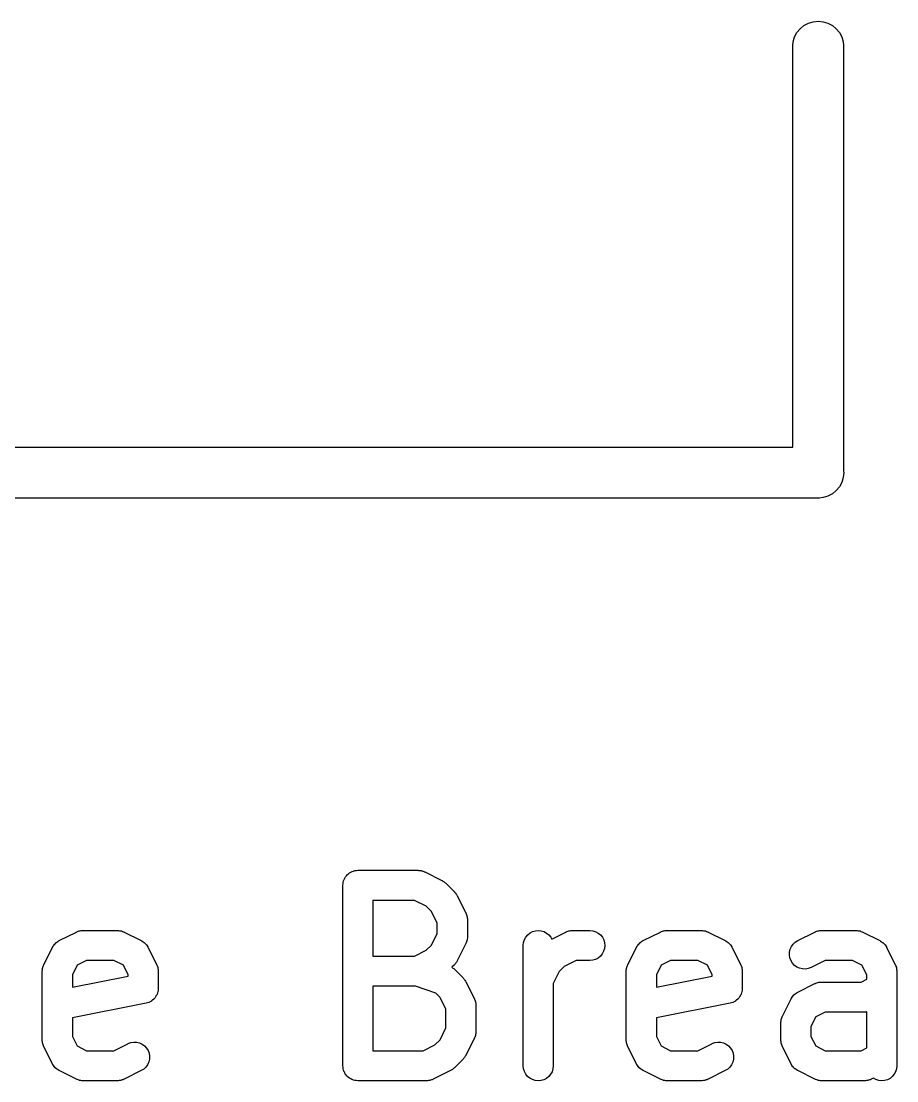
# Model space of a CAD drawing. Extents: x 74.8 to 169.8, y -84.2 to -63.4.
# Drawn here: x 94.26 to 98.63, y -82.41 to -77.12 of the extents above; entities that cross this region are included whole.
import ezdxf

# ---------------------------------------------------------------- set-up
doc = ezdxf.new("R2010")
doc.units = 0
doc.layers.add('BLACK', color=7, linetype='CONTINUOUS')

msp = doc.modelspace()

# ---------------------------------------------------------------- linework, layer by layer
at = {"layer": 'BLACK', "linetype": 'CONTINUOUS'}
for p, q in [((98.1289, -77.1801), (98.1448, -77.1608)), ((98.1448, -77.1608), (98.1641, -77.1449)), ((98.1641, -77.1449), (98.1862, -77.1331)), ((98.1862, -77.1331), (98.2101, -77.1258)), ((98.2101, -77.1258), (98.235, -77.1234)), ((98.235, -77.1234), (98.2599, -77.1258)), ((98.2599, -77.1258), (98.2838, -77.1331)), ((98.2838, -77.1331), (98.3059, -77.1449)), ((98.3059, -77.1449), (98.3252, -77.1608)), ((98.3252, -77.1608), (98.3411, -77.1801)), ((98.1098, -77.2261), (98.1171, -77.2022)), ((98.1171, -77.2022), (98.1289, -77.1801)), ((98.3411, -77.1801), (98.3529, -77.2022)), ((98.3529, -77.2022), (98.3602, -77.2261)), ((98.108, -77.2448), (98.1098, -77.2261)), ((98.108, -79.248), (98.108, -77.2448)), ((98.3602, -77.2261), (98.362, -77.2448)), ((98.362, -77.2448), (98.362, -79.3688)), ((75.882, -79.248), (98.108, -79.248)), ((98.3626, -79.375), (98.3602, -79.3999)), ((98.362, -79.3688), (98.3626, -79.375)), ((98.3529, -79.4238), (98.3411, -79.4459)), ((98.3602, -79.3999), (98.3529, -79.4238)), ((98.2838, -79.4929), (98.2599, -79.5002)), ((98.3059, -79.4811), (98.2838, -79.4929)), ((98.3252, -79.4652), (98.3059, -79.4811)), ((98.3411, -79.4459), (98.3252, -79.4652)), ((98.2288, -79.502), (75.7612, -79.502)), ((98.235, -79.5026), (98.2288, -79.502)), ((98.2412, -79.502), (98.235, -79.5026)), ((98.2599, -79.5002), (98.2412, -79.502)), ((95.8691, -81.4046), (95.8725, -81.3984)), ((95.8725, -81.3984), (95.8758, -81.3922)), ((95.8758, -81.3922), (95.876, -81.392)), ((95.876, -81.392), (95.8761, -81.3918)), ((95.8761, -81.3918), (95.8807, -81.3863)), ((95.8807, -81.3863), (95.8852, -81.3809)), ((95.8852, -81.3809), (95.8854, -81.3808)), ((95.8854, -81.3808), (95.8855, -81.3806)), ((95.8855, -81.3806), (95.891, -81.3762)), ((95.891, -81.3762), (95.8965, -81.3717)), ((95.8965, -81.3717), (95.8967, -81.3715)), ((95.8967, -81.3715), (95.8969, -81.3714)), ((95.8969, -81.3714), (95.9032, -81.3681)), ((95.9032, -81.3681), (95.9094, -81.3648)), ((95.9094, -81.3648), (95.9097, -81.3647)), ((95.9097, -81.3647), (95.9099, -81.3646)), ((95.9099, -81.3646), (95.9167, -81.3626)), ((95.9167, -81.3626), (95.9234, -81.3606)), ((95.9234, -81.3606), (95.9237, -81.3605)), ((95.9237, -81.3605), (95.9239, -81.3605)), ((95.9239, -81.3605), (95.931, -81.3598)), ((95.931, -81.3598), (95.938, -81.3591)), ((95.938, -81.3591), (96.238, -81.3591)), ((96.238, -81.3591), (96.239, -81.3591)), ((96.239, -81.3591), (96.2412, -81.3594)), ((96.2412, -81.3594), (96.2434, -81.3593)), ((96.2434, -81.3593), (96.2485, -81.3602)), ((96.2485, -81.3602), (96.2536, -81.3608)), ((96.2536, -81.3608), (96.2557, -81.3614)), ((96.2557, -81.3614), (96.2579, -81.3618)), ((96.2579, -81.3618), (96.2627, -81.3637)), ((96.2627, -81.3637), (96.2675, -81.3652)), ((96.2675, -81.3652), (96.2695, -81.3663)), ((96.2695, -81.3663), (96.2715, -81.3671)), ((96.2715, -81.3671), (96.3573, -81.4099)), ((95.863, -81.4331), (95.8638, -81.4259)), ((95.863, -81.4336), (95.863, -81.4331)), ((95.863, -81.4341), (95.863, -81.4336)), ((95.863, -81.4336), (95.863, -81.4336)), ((95.863, -81.4336), (95.863, -81.4336)), ((95.863, -82.3341), (95.863, -81.4341)), ((95.8638, -81.4259), (95.8645, -81.4191)), ((95.8645, -81.4191), (95.8646, -81.4188)), ((95.8646, -81.4185), (95.8668, -81.4118)), ((95.8646, -81.4188), (95.8646, -81.4185)), ((95.8668, -81.4118), (95.8689, -81.4051)), ((95.8689, -81.4051), (95.869, -81.4048)), ((95.869, -81.4048), (95.8691, -81.4046)), ((96.3573, -81.4099), (96.3582, -81.4104)), ((96.3582, -81.4104), (96.3617, -81.4127)), ((96.3617, -81.4127), (96.3654, -81.4147)), ((96.3654, -81.4147), (96.3678, -81.4167)), ((96.3678, -81.4167), (96.3705, -81.4184)), ((96.3705, -81.4184), (96.3735, -81.4213)), ((96.3735, -81.4213), (96.3767, -81.424)), ((96.3767, -81.424), (96.4196, -81.4668)), ((96.4196, -81.4668), (96.4203, -81.4676)), ((96.4203, -81.4676), (96.423, -81.4709)), ((96.423, -81.4709), (96.4259, -81.4739)), ((96.4259, -81.4739), (96.4275, -81.4766)), ((96.4275, -81.4766), (96.4295, -81.479)), ((96.4295, -81.479), (96.4314, -81.4827)), ((96.4314, -81.4827), (96.4337, -81.4863)), ((96.4337, -81.4863), (96.4765, -81.572)), ((96.013, -81.5091), (96.013, -81.7877)), ((96.2203, -81.5091), (96.013, -81.5091)), ((96.2793, -81.5386), (96.2203, -81.5091)), ((96.3049, -81.5643), (96.2793, -81.5386)), ((96.3344, -81.6233), (96.3049, -81.5643)), ((96.4765, -81.572), (96.477, -81.573)), ((96.477, -81.573), (96.4777, -81.575)), ((96.4777, -81.575), (96.4788, -81.577)), ((96.4788, -81.577), (96.4803, -81.5819)), ((96.4803, -81.5819), (96.482, -81.5867)), ((96.482, -81.5867), (96.4824, -81.5889)), ((96.4824, -81.5889), (96.483, -81.591)), ((96.483, -81.591), (96.4835, -81.5961)), ((96.4835, -81.5961), (96.4843, -81.6012)), ((96.4843, -81.6012), (96.4842, -81.6034)), ((96.4842, -81.6034), (96.4844, -81.6056)), ((96.4844, -81.6056), (96.4844, -81.6913)), ((94.538, -81.6648), (94.5429, -81.6633)), ((94.5429, -81.6633), (94.5477, -81.6616)), ((94.5477, -81.6616), (94.5499, -81.6612)), ((94.5499, -81.6612), (94.552, -81.6606)), ((94.552, -81.6606), (94.5571, -81.6601)), ((94.5571, -81.6601), (94.5622, -81.6593)), ((94.5622, -81.6593), (94.5644, -81.6594)), ((94.5644, -81.6594), (94.5666, -81.6591)), ((94.5666, -81.6591), (94.738, -81.6591)), ((94.738, -81.6591), (94.739, -81.6591)), ((94.739, -81.6591), (94.7412, -81.6594)), ((94.7412, -81.6594), (94.7434, -81.6593)), ((94.7434, -81.6593), (94.7485, -81.6602)), ((94.7485, -81.6602), (94.7536, -81.6608)), ((94.7536, -81.6608), (94.7557, -81.6614)), ((94.7557, -81.6614), (94.7579, -81.6618)), ((94.7579, -81.6618), (94.7627, -81.6637)), ((94.7627, -81.6637), (94.7675, -81.6652)), ((96.3344, -81.6736), (96.3344, -81.6233)), ((96.8099, -81.6646), (96.8239, -81.6605)), ((96.8239, -81.6605), (96.8385, -81.6591)), ((96.8385, -81.6591), (96.8531, -81.6607)), ((96.8531, -81.6607), (96.8671, -81.665)), ((96.9808, -81.6648), (96.9858, -81.6633)), ((96.9858, -81.6633), (96.9906, -81.6616)), ((96.9906, -81.6616), (96.9927, -81.6612)), ((96.9927, -81.6612), (96.9949, -81.6606)), ((96.9949, -81.6606), (97, -81.6601)), ((97, -81.6601), (97.005, -81.6593)), ((97.005, -81.6593), (97.0072, -81.6594)), ((97.0072, -81.6594), (97.0094, -81.6591)), ((97.0094, -81.6591), (97.0951, -81.6591)), ((97.0951, -81.6591), (97.0962, -81.6591)), ((97.0962, -81.6591), (97.1107, -81.6608)), ((97.1107, -81.6608), (97.1247, -81.6652)), ((97.4523, -81.6648), (97.4572, -81.6633)), ((97.4572, -81.6633), (97.462, -81.6616)), ((97.462, -81.6616), (97.4642, -81.6612)), ((97.4642, -81.6612), (97.4663, -81.6606)), ((97.4663, -81.6606), (97.4714, -81.6601)), ((97.4714, -81.6601), (97.4765, -81.6593)), ((97.4765, -81.6593), (97.4787, -81.6594)), ((97.4787, -81.6594), (97.4809, -81.6591)), ((97.4809, -81.6591), (97.6523, -81.6591)), ((97.6523, -81.6591), (97.6533, -81.6591)), ((97.6533, -81.6591), (97.6555, -81.6594)), ((97.6555, -81.6594), (97.6577, -81.6593)), ((97.6577, -81.6593), (97.6628, -81.6602)), ((97.6628, -81.6602), (97.6679, -81.6608)), ((97.6679, -81.6608), (97.67, -81.6614)), ((97.67, -81.6614), (97.6722, -81.6618)), ((97.6722, -81.6618), (97.677, -81.6637)), ((97.677, -81.6637), (97.6818, -81.6652)), ((98.2237, -81.6648), (98.2286, -81.6633)), ((98.2286, -81.6633), (98.2334, -81.6616)), ((98.2334, -81.6616), (98.2356, -81.6612)), ((98.2356, -81.6612), (98.2377, -81.6606)), ((98.2377, -81.6606), (98.2428, -81.6601)), ((98.2428, -81.6601), (98.2479, -81.6593)), ((98.2479, -81.6593), (98.2501, -81.6594)), ((98.2501, -81.6594), (98.2523, -81.6591)), ((98.2523, -81.6591), (98.4237, -81.6591)), ((98.4237, -81.6591), (98.4248, -81.6591)), ((98.4248, -81.6591), (98.427, -81.6594)), ((98.427, -81.6594), (98.4292, -81.6593)), ((98.4292, -81.6593), (98.4342, -81.6602)), ((98.4342, -81.6602), (98.4393, -81.6608)), ((98.4393, -81.6608), (98.4414, -81.6614)), ((98.4414, -81.6614), (98.4436, -81.6618)), ((98.4436, -81.6618), (98.4484, -81.6637)), ((98.4484, -81.6637), (98.4533, -81.6652)), ((94.4349, -81.7177), (94.4398, -81.7147)), ((94.4398, -81.7147), (94.4445, -81.7114)), ((94.4445, -81.7114), (94.4459, -81.7108)), ((94.4459, -81.7108), (94.4473, -81.7099)), ((94.4473, -81.7099), (94.533, -81.6671)), ((94.533, -81.6671), (94.534, -81.6666)), ((94.534, -81.6666), (94.536, -81.6658)), ((94.536, -81.6658), (94.538, -81.6648)), ((94.7675, -81.6652), (94.7695, -81.6663)), ((94.7695, -81.6663), (94.7715, -81.6671)), ((94.7715, -81.6671), (94.8573, -81.7099)), ((94.8573, -81.7099), (94.8582, -81.7104)), ((94.8582, -81.7104), (94.8596, -81.7113)), ((94.8596, -81.7113), (94.861, -81.7119)), ((94.861, -81.7119), (94.8657, -81.7152)), ((94.8657, -81.7152), (94.8705, -81.7184)), ((96.3049, -81.7326), (96.3344, -81.6736)), ((96.4799, -81.7159), (96.4784, -81.7208)), ((96.4817, -81.7112), (96.4799, -81.7159)), ((96.4821, -81.709), (96.4817, -81.7112)), ((96.4828, -81.7069), (96.4821, -81.709)), ((96.4834, -81.7018), (96.4828, -81.7069)), ((96.4842, -81.6967), (96.4834, -81.7018)), ((96.4844, -81.6923), (96.4842, -81.6945)), ((96.4842, -81.6945), (96.4842, -81.6967)), ((96.4844, -81.6913), (96.4844, -81.6923)), ((96.7646, -81.7185), (96.7691, -81.7046)), ((96.7691, -81.7046), (96.7761, -81.6918)), ((96.7761, -81.6918), (96.7855, -81.6806)), ((96.7855, -81.6806), (96.7969, -81.6714)), ((96.7969, -81.6714), (96.8099, -81.6646)), ((96.8671, -81.665), (96.8799, -81.672)), ((96.8799, -81.672), (96.8912, -81.6813)), ((96.8912, -81.6813), (96.9005, -81.6926)), ((96.9005, -81.6926), (96.9056, -81.7022)), ((96.9056, -81.7022), (96.9759, -81.6671)), ((96.9759, -81.6671), (96.9768, -81.6666)), ((96.9768, -81.6666), (96.9789, -81.6658)), ((96.9789, -81.6658), (96.9808, -81.6648)), ((97.1247, -81.6652), (97.1375, -81.6723)), ((97.1375, -81.6723), (97.1487, -81.6817)), ((97.1487, -81.6817), (97.1579, -81.6931)), ((97.1579, -81.6931), (97.1647, -81.706)), ((97.1647, -81.706), (97.1688, -81.7201)), ((97.3492, -81.7177), (97.354, -81.7147)), ((97.354, -81.7147), (97.3587, -81.7114)), ((97.3587, -81.7114), (97.3602, -81.7108)), ((97.3602, -81.7108), (97.3616, -81.7099)), ((97.3616, -81.7099), (97.4473, -81.6671)), ((97.4473, -81.6671), (97.4483, -81.6666)), ((97.4483, -81.6666), (97.4503, -81.6658)), ((97.4503, -81.6658), (97.4523, -81.6648)), ((97.6818, -81.6652), (97.6838, -81.6663)), ((97.6838, -81.6663), (97.6858, -81.6671)), ((97.6858, -81.6671), (97.7715, -81.7099)), ((97.7715, -81.7099), (97.7725, -81.7104)), ((97.7725, -81.7104), (97.7738, -81.7113)), ((97.7738, -81.7113), (97.7753, -81.7119)), ((97.7753, -81.7119), (97.78, -81.7152)), ((97.78, -81.7152), (97.7848, -81.7184)), ((98.1206, -81.7177), (98.133, -81.7099)), ((98.133, -81.7099), (98.2187, -81.6671)), ((98.2187, -81.6671), (98.2197, -81.6666)), ((98.2197, -81.6666), (98.2218, -81.6658)), ((98.2218, -81.6658), (98.2237, -81.6648)), ((98.4533, -81.6652), (98.4552, -81.6663)), ((98.4552, -81.6663), (98.4573, -81.6671)), ((98.4573, -81.6671), (98.543, -81.7099)), ((98.543, -81.7099), (98.5439, -81.7104)), ((98.5439, -81.7104), (98.5453, -81.7113)), ((98.5453, -81.7113), (98.5467, -81.7119)), ((98.5467, -81.7119), (98.5514, -81.7152)), ((98.5514, -81.7152), (98.5562, -81.7184)), ((94.3709, -81.8292), (94.4138, -81.7435)), ((94.4138, -81.7435), (94.4142, -81.7425)), ((94.4142, -81.7425), (94.4151, -81.7412)), ((94.4151, -81.7412), (94.4158, -81.7397)), ((94.4158, -81.7397), (94.4191, -81.735)), ((94.4191, -81.735), (94.4222, -81.7302)), ((94.4222, -81.7302), (94.4233, -81.7291)), ((94.4233, -81.7291), (94.4243, -81.7278)), ((94.4243, -81.7278), (94.4284, -81.7238)), ((94.4284, -81.7238), (94.4324, -81.7197)), ((94.4324, -81.7197), (94.4337, -81.7188)), ((94.4337, -81.7188), (94.4349, -81.7177)), ((94.8705, -81.7184), (94.8716, -81.7195)), ((94.8716, -81.7195), (94.873, -81.7204)), ((94.873, -81.7204), (94.8769, -81.7246)), ((94.8769, -81.7246), (94.881, -81.7286)), ((94.881, -81.7286), (94.8819, -81.7299)), ((94.8819, -81.7299), (94.883, -81.7311)), ((94.883, -81.7311), (94.886, -81.7359)), ((94.886, -81.7359), (94.8893, -81.7406)), ((94.8893, -81.7406), (94.8899, -81.7421)), ((94.8899, -81.7421), (94.8908, -81.7435)), ((94.8908, -81.7435), (94.9337, -81.8292)), ((96.2203, -81.7877), (96.2793, -81.7582)), ((96.2793, -81.7582), (96.3049, -81.7326)), ((96.4765, -81.7248), (96.4337, -81.8105)), ((96.4773, -81.7228), (96.4765, -81.7248)), ((96.4784, -81.7208), (96.4773, -81.7228)), ((96.763, -81.7331), (96.7646, -81.7185)), ((96.763, -81.7341), (96.763, -81.7331)), ((96.763, -82.3341), (96.763, -81.7341)), ((97.1643, -81.7632), (97.1573, -81.7761)), ((97.1686, -81.7492), (97.1643, -81.7632)), ((97.1701, -81.7347), (97.1686, -81.7492)), ((97.1688, -81.7201), (97.1701, -81.7347)), ((97.2852, -81.8292), (97.3281, -81.7435)), ((97.3281, -81.7435), (97.3285, -81.7425)), ((97.3285, -81.7425), (97.3294, -81.7412)), ((97.3294, -81.7412), (97.3301, -81.7397)), ((97.3301, -81.7397), (97.3334, -81.735)), ((97.3334, -81.735), (97.3365, -81.7302)), ((97.3365, -81.7302), (97.3376, -81.7291)), ((97.3376, -81.7291), (97.3386, -81.7278)), ((97.3386, -81.7278), (97.3427, -81.7238)), ((97.3427, -81.7238), (97.3467, -81.7197)), ((97.3467, -81.7197), (97.348, -81.7188)), ((97.348, -81.7188), (97.3492, -81.7177)), ((97.7848, -81.7184), (97.7859, -81.7195)), ((97.7859, -81.7195), (97.7872, -81.7204)), ((97.7872, -81.7204), (97.7912, -81.7246)), ((97.7912, -81.7246), (97.7953, -81.7286)), ((97.7953, -81.7286), (97.7962, -81.7299)), ((97.7962, -81.7299), (97.7973, -81.7311)), ((97.7973, -81.7311), (97.8003, -81.7359)), ((97.8003, -81.7359), (97.8036, -81.7406)), ((97.8036, -81.7406), (97.8042, -81.7421)), ((97.8042, -81.7421), (97.8051, -81.7435)), ((97.8051, -81.7435), (97.8479, -81.8292)), ((98.0917, -81.7819), (98.0922, -81.7673)), ((98.0922, -81.7673), (98.0955, -81.753)), ((98.0955, -81.753), (98.1015, -81.7397)), ((98.1015, -81.7397), (98.11, -81.7278)), ((98.11, -81.7278), (98.1206, -81.7177)), ((98.5562, -81.7184), (98.5573, -81.7195)), ((98.5573, -81.7195), (98.5587, -81.7204)), ((98.5587, -81.7204), (98.5626, -81.7246)), ((98.5626, -81.7246), (98.5667, -81.7286)), ((98.5667, -81.7286), (98.5676, -81.7299)), ((98.5676, -81.7299), (98.5687, -81.7311)), ((98.5687, -81.7311), (98.5718, -81.7359)), ((98.5718, -81.7359), (98.575, -81.7406)), ((98.575, -81.7406), (98.5757, -81.7421)), ((98.5757, -81.7421), (98.5765, -81.7435)), ((98.5765, -81.7435), (98.6194, -81.8292)), ((94.5843, -81.8091), (94.5368, -81.8329)), ((94.7203, -81.8091), (94.5843, -81.8091)), ((94.7678, -81.8329), (94.7203, -81.8091)), ((96.013, -81.7877), (96.2203, -81.7877)), ((96.4269, -81.8211), (96.4252, -81.8238)), ((96.4289, -81.8187), (96.4269, -81.8211)), ((96.4309, -81.815), (96.4289, -81.8187)), ((96.4332, -81.8115), (96.4309, -81.815)), ((96.4337, -81.8105), (96.4332, -81.8115)), ((97.0271, -81.8091), (96.9681, -81.8386)), ((97.0951, -81.8091), (97.0271, -81.8091)), ((97.1097, -81.8077), (97.0951, -81.8091)), ((97.1237, -81.8035), (97.1097, -81.8077)), ((97.1366, -81.7966), (97.1237, -81.8035)), ((97.148, -81.7874), (97.1366, -81.7966)), ((97.1573, -81.7761), (97.148, -81.7874)), ((97.4986, -81.8091), (97.451, -81.8329)), ((97.6346, -81.8091), (97.4986, -81.8091)), ((97.6821, -81.8329), (97.6346, -81.8091)), ((98.0941, -81.7964), (98.0917, -81.7819)), ((98.0993, -81.8101), (98.0941, -81.7964)), ((98.107, -81.8225), (98.0993, -81.8101)), ((98.1169, -81.8332), (98.107, -81.8225)), ((98.27, -81.8091), (98.2001, -81.8441)), ((98.406, -81.8091), (98.27, -81.8091)), ((98.4535, -81.8329), (98.406, -81.8091)), ((94.363, -81.8617), (94.3633, -81.8595)), ((94.363, -81.8627), (94.363, -81.8617)), ((94.363, -82.2056), (94.363, -81.8627)), ((94.3632, -81.8573), (94.3641, -81.8522)), ((94.3633, -81.8595), (94.3632, -81.8573)), ((94.3641, -81.8522), (94.3646, -81.8471)), ((94.3646, -81.8471), (94.3653, -81.845)), ((94.3653, -81.845), (94.3657, -81.8428)), ((94.3657, -81.8428), (94.3675, -81.838)), ((94.3675, -81.838), (94.3691, -81.8332)), ((94.3691, -81.8332), (94.3701, -81.8312)), ((94.3701, -81.8312), (94.3709, -81.8292)), ((94.5368, -81.8329), (94.513, -81.8804)), ((94.7916, -81.8804), (94.7678, -81.8329)), ((94.9337, -81.8292), (94.9341, -81.8301)), ((94.9341, -81.8301), (94.9349, -81.8322)), ((94.9349, -81.8322), (94.9359, -81.8341)), ((94.9359, -81.8341), (94.9374, -81.839)), ((94.9374, -81.839), (94.9392, -81.8439)), ((94.9392, -81.8439), (94.9395, -81.846)), ((94.9395, -81.846), (94.9401, -81.8481)), ((94.9401, -81.8481), (94.9406, -81.8533)), ((94.9406, -81.8533), (94.9414, -81.8583)), ((94.9414, -81.8583), (94.9414, -81.8605)), ((94.9414, -81.8605), (94.9416, -81.8627)), ((94.9416, -81.8627), (94.9416, -81.9484)), ((96.4196, -81.83), (96.4071, -81.8426)), ((96.4071, -81.8426), (96.4083, -81.8432)), ((96.4083, -81.8432), (96.4123, -81.8465)), ((96.4123, -81.8465), (96.4164, -81.8495)), ((96.4164, -81.8495), (96.4179, -81.8511)), ((96.4179, -81.8511), (96.4196, -81.8525)), ((96.4223, -81.8268), (96.4196, -81.83)), ((96.4196, -81.8525), (96.4625, -81.8954)), ((96.4252, -81.8238), (96.4223, -81.8268)), ((96.9425, -81.8643), (96.913, -81.9233)), ((96.9681, -81.8386), (96.9425, -81.8643)), ((97.2773, -81.8617), (97.2775, -81.8595)), ((97.2773, -81.8627), (97.2773, -81.8617)), ((97.2773, -82.2056), (97.2773, -81.8627)), ((97.2775, -81.8573), (97.2784, -81.8522)), ((97.2775, -81.8595), (97.2775, -81.8573)), ((97.2784, -81.8522), (97.2789, -81.8471)), ((97.2789, -81.8471), (97.2796, -81.845)), ((97.2796, -81.845), (97.28, -81.8428)), ((97.28, -81.8428), (97.2818, -81.838)), ((97.2818, -81.838), (97.2833, -81.8332)), ((97.2833, -81.8332), (97.2844, -81.8312)), ((97.2844, -81.8312), (97.2852, -81.8292)), ((97.451, -81.8329), (97.4273, -81.8804)), ((97.7059, -81.8804), (97.6821, -81.8329)), ((97.8479, -81.8292), (97.8484, -81.8301)), ((97.8484, -81.8301), (97.8492, -81.8322)), ((97.8492, -81.8322), (97.8502, -81.8341)), ((97.8502, -81.8341), (97.8517, -81.839)), ((97.8517, -81.839), (97.8534, -81.8439)), ((97.8534, -81.8439), (97.8538, -81.846)), ((97.8538, -81.846), (97.8544, -81.8481)), ((97.8544, -81.8481), (97.8549, -81.8533)), ((97.8549, -81.8533), (97.8557, -81.8583)), ((97.8557, -81.8583), (97.8556, -81.8605)), ((97.8556, -81.8605), (97.8559, -81.8627)), ((97.8559, -81.8627), (97.8559, -81.9484)), ((98.1288, -81.8418), (98.1169, -81.8332)), ((98.1421, -81.8479), (98.1288, -81.8418)), ((98.1563, -81.8513), (98.1421, -81.8479)), ((98.171, -81.8519), (98.1563, -81.8513)), ((98.1854, -81.8496), (98.171, -81.8519)), ((98.1992, -81.8445), (98.1854, -81.8496)), ((98.2001, -81.8441), (98.1992, -81.8445)), ((98.4773, -81.8804), (98.4535, -81.8329)), ((98.6194, -81.8292), (98.6198, -81.8301)), ((98.6198, -81.8301), (98.6206, -81.8322)), ((98.6206, -81.8322), (98.6216, -81.8341)), ((98.6216, -81.8341), (98.6231, -81.839)), ((98.6231, -81.839), (98.6249, -81.8439)), ((98.6249, -81.8439), (98.6252, -81.846)), ((98.6252, -81.846), (98.6259, -81.8481)), ((98.6259, -81.8481), (98.6264, -81.8533)), ((98.6264, -81.8533), (98.6272, -81.8583)), ((98.6272, -81.8583), (98.6271, -81.8605)), ((98.6271, -81.8605), (98.6273, -81.8627)), ((98.6273, -81.8627), (98.6273, -82.3341)), ((94.513, -81.8804), (94.513, -81.9427)), ((94.513, -81.9427), (94.7916, -81.8869)), ((94.7916, -81.8869), (94.7916, -81.8804)), ((96.4625, -81.8954), (96.4632, -81.8961)), ((96.4632, -81.8961), (96.4658, -81.8994)), ((96.4658, -81.8994), (96.4687, -81.9025)), ((96.4687, -81.9025), (96.4704, -81.9051)), ((96.4704, -81.9051), (96.4723, -81.9076)), ((96.4723, -81.9076), (96.4743, -81.9113)), ((96.4743, -81.9113), (96.4765, -81.9149)), ((96.4765, -81.9149), (96.5194, -82.0006)), ((96.913, -81.9233), (96.913, -82.3341)), ((97.4273, -81.8804), (97.4273, -81.9427)), ((97.4273, -81.9427), (97.7059, -81.8869)), ((97.7059, -81.8869), (97.7059, -81.8804)), ((98.133, -81.9671), (98.2187, -81.9242)), ((98.2187, -81.9242), (98.2197, -81.9237)), ((98.2197, -81.9237), (98.2218, -81.923)), ((98.2218, -81.923), (98.2237, -81.9219)), ((98.2237, -81.9219), (98.2286, -81.9205)), ((98.2286, -81.9205), (98.2334, -81.9187)), ((98.2334, -81.9187), (98.2356, -81.9184)), ((98.2356, -81.9184), (98.2377, -81.9177)), ((98.2377, -81.9177), (98.2428, -81.9172)), ((98.2428, -81.9172), (98.2479, -81.9164)), ((98.2479, -81.9164), (98.2501, -81.9165)), ((98.2501, -81.9165), (98.2523, -81.9163)), ((98.2523, -81.9163), (98.4489, -81.9163)), ((98.4489, -81.9163), (98.4773, -81.9021)), ((98.4773, -81.9021), (98.4773, -81.8804)), ((94.9355, -81.978), (94.9321, -81.9842)), ((94.9356, -81.9777), (94.9355, -81.978)), ((94.9358, -81.9774), (94.9356, -81.9777)), ((94.9378, -81.9706), (94.9358, -81.9774)), ((94.9399, -81.964), (94.9378, -81.9706)), ((94.94, -81.9637), (94.9399, -81.964)), ((94.9401, -81.9634), (94.94, -81.9637)), ((94.9408, -81.9564), (94.9401, -81.9634)), ((94.9416, -81.9495), (94.9408, -81.9564)), ((94.9416, -81.9484), (94.9416, -81.9488)), ((94.9416, -81.9488), (94.9416, -81.9488)), ((94.9416, -81.9488), (94.9416, -81.9488)), ((94.9416, -81.9488), (94.9416, -81.9495)), ((96.013, -81.9377), (96.013, -82.2591)), ((96.2258, -81.9377), (96.013, -81.9377)), ((96.3261, -81.9711), (96.2258, -81.9377)), ((96.3478, -81.9929), (96.3261, -81.9711)), ((97.8498, -81.978), (97.8464, -81.9842)), ((97.8499, -81.9777), (97.8498, -81.978)), ((97.8501, -81.9774), (97.8499, -81.9777)), ((97.8521, -81.9706), (97.8501, -81.9774)), ((97.8542, -81.964), (97.8521, -81.9706)), ((97.8543, -81.9637), (97.8542, -81.964)), ((97.8544, -81.9634), (97.8543, -81.9637)), ((97.8551, -81.9564), (97.8544, -81.9634)), ((97.8558, -81.9495), (97.8551, -81.9564)), ((97.8559, -81.9488), (97.8558, -81.9495)), ((97.8559, -81.9484), (97.8559, -81.9488)), ((97.8559, -81.9488), (97.8559, -81.9488)), ((97.8559, -81.9488), (97.8559, -81.9488)), ((98.11, -81.9849), (98.1142, -81.981)), ((98.1142, -81.981), (98.1181, -81.9769)), ((98.1181, -81.9769), (98.1195, -81.976)), ((98.1195, -81.976), (98.1206, -81.9749)), ((98.1206, -81.9749), (98.1255, -81.9718)), ((98.1255, -81.9718), (98.1302, -81.9686)), ((98.1302, -81.9686), (98.1317, -81.9679)), ((98.1317, -81.9679), (98.133, -81.9671)), ((94.8813, -82.022), (94.513, -82.0956)), ((94.8879, -82.0199), (94.8813, -82.022)), ((94.8947, -82.018), (94.8879, -82.0199)), ((94.895, -82.0178), (94.8947, -82.018)), ((94.8953, -82.0177), (94.895, -82.0178)), ((94.9015, -82.0144), (94.8953, -82.0177)), ((94.9076, -82.0112), (94.9015, -82.0144)), ((94.9079, -82.011), (94.9076, -82.0112)), ((94.9082, -82.0108), (94.9079, -82.011)), ((94.9136, -82.0064), (94.9082, -82.0108)), ((94.919, -82.002), (94.9136, -82.0064)), ((94.9193, -82.0018), (94.919, -82.002)), ((94.9195, -82.0015), (94.9193, -82.0018)), ((94.9239, -81.9962), (94.9195, -82.0015)), ((94.9285, -81.9908), (94.9239, -81.9962)), ((94.9286, -81.9905), (94.9285, -81.9908)), ((94.9288, -81.9902), (94.9286, -81.9905)), ((94.9321, -81.9842), (94.9288, -81.9902)), ((96.3773, -82.0518), (96.3478, -81.9929)), ((96.5194, -82.0006), (96.5198, -82.0015)), ((96.5198, -82.0015), (96.5206, -82.0036)), ((96.5206, -82.0036), (96.5216, -82.0056)), ((96.5216, -82.0056), (96.5231, -82.0105)), ((96.5231, -82.0105), (96.5249, -82.0153)), ((96.5249, -82.0153), (96.5252, -82.0175)), ((96.5252, -82.0175), (96.5259, -82.0196)), ((96.5259, -82.0196), (96.5264, -82.0247)), ((96.5264, -82.0247), (96.5272, -82.0297)), ((96.5272, -82.0297), (96.5271, -82.0319)), ((96.5271, -82.0319), (96.5273, -82.0341)), ((97.7956, -82.022), (97.4273, -82.0956)), ((97.8022, -82.0199), (97.7956, -82.022)), ((97.809, -82.018), (97.8022, -82.0199)), ((97.8092, -82.0178), (97.809, -82.018)), ((97.8096, -82.0177), (97.8092, -82.0178)), ((97.8158, -82.0144), (97.8096, -82.0177)), ((97.8219, -82.0112), (97.8158, -82.0144)), ((97.8222, -82.011), (97.8219, -82.0112)), ((97.8225, -82.0108), (97.8222, -82.011)), ((97.8279, -82.0064), (97.8225, -82.0108)), ((97.8333, -82.002), (97.8279, -82.0064)), ((97.8335, -82.0018), (97.8333, -82.002)), ((97.8338, -82.0015), (97.8335, -82.0018)), ((97.8382, -81.9962), (97.8338, -82.0015)), ((97.8427, -81.9908), (97.8382, -81.9962)), ((97.8429, -81.9905), (97.8427, -81.9908)), ((97.8431, -81.9902), (97.8429, -81.9905)), ((97.8464, -81.9842), (97.8431, -81.9902)), ((98.0566, -82.0863), (98.0995, -82.0006)), ((98.0995, -82.0006), (98.1, -81.9997)), ((98.1, -81.9997), (98.1008, -81.9983)), ((98.1008, -81.9983), (98.1015, -81.9968)), ((98.1015, -81.9968), (98.1048, -81.9922)), ((98.1048, -81.9922), (98.1079, -81.9874)), ((98.1079, -81.9874), (98.1091, -81.9862)), ((98.1091, -81.9862), (98.11, -81.9849)), ((96.3773, -82.145), (96.3773, -82.0518)), ((96.5273, -82.0341), (96.5273, -82.1627)), ((98.0558, -82.0884), (98.0566, -82.0863)), ((98.27, -82.0663), (98.2225, -82.09)), ((98.4666, -82.0663), (98.27, -82.0663)), ((98.4688, -82.0661), (98.4666, -82.0663)), ((98.471, -82.0662), (98.4688, -82.0661)), ((98.476, -82.0654), (98.471, -82.0662)), ((98.4773, -82.0652), (98.476, -82.0654)), ((98.4773, -82.2449), (98.4773, -82.0652)), ((94.513, -82.0956), (94.513, -82.1879)), ((97.4273, -82.0956), (97.4273, -82.1879)), ((98.0487, -82.1188), (98.049, -82.1166)), ((98.0487, -82.1199), (98.0487, -82.1188)), ((98.0487, -82.2056), (98.0487, -82.1199)), ((98.0489, -82.1144), (98.0498, -82.1094)), ((98.049, -82.1166), (98.0489, -82.1144)), ((98.0498, -82.1094), (98.0504, -82.1043)), ((98.0504, -82.1043), (98.051, -82.1022)), ((98.051, -82.1022), (98.0514, -82.1)), ((98.0514, -82.1), (98.0532, -82.0952)), ((98.0532, -82.0952), (98.0548, -82.0903)), ((98.0548, -82.0903), (98.0558, -82.0884)), ((98.2225, -82.09), (98.1987, -82.1376)), ((98.1987, -82.1376), (98.1987, -82.1879)), ((94.513, -82.1879), (94.5368, -82.2354)), ((96.3478, -82.204), (96.3773, -82.145)), ((96.5212, -82.1923), (96.5202, -82.1942)), ((96.5228, -82.1874), (96.5212, -82.1923)), ((96.5246, -82.1826), (96.5228, -82.1874)), ((96.525, -82.1804), (96.5246, -82.1826)), ((96.5256, -82.1783), (96.525, -82.1804)), ((96.5262, -82.1732), (96.5256, -82.1783)), ((96.5271, -82.1682), (96.5262, -82.1732)), ((96.5273, -82.1638), (96.527, -82.166)), ((96.527, -82.166), (96.5271, -82.1682)), ((96.5273, -82.1627), (96.5273, -82.1638)), ((97.4273, -82.1879), (97.451, -82.2354)), ((98.1987, -82.1879), (98.2225, -82.2354)), ((94.3632, -82.2078), (94.363, -82.2056)), ((94.3631, -82.21), (94.3632, -82.2078)), ((94.3639, -82.215), (94.3631, -82.21)), ((94.3644, -82.2201), (94.3639, -82.215)), ((94.3651, -82.2223), (94.3644, -82.2201)), ((94.3654, -82.2244), (94.3651, -82.2223)), ((94.3672, -82.2292), (94.3654, -82.2244)), ((94.3687, -82.2342), (94.3672, -82.2292)), ((94.3697, -82.2361), (94.3687, -82.2342)), ((94.3705, -82.2382), (94.3697, -82.2361)), ((94.3709, -82.2391), (94.3705, -82.2382)), ((94.4138, -82.3248), (94.3709, -82.2391)), ((94.5368, -82.2354), (94.5843, -82.2591)), ((94.7203, -82.2591), (94.7902, -82.2242)), ((94.7902, -82.2242), (94.7911, -82.2237)), ((94.7911, -82.2237), (94.8049, -82.2187)), ((94.8049, -82.2187), (94.8193, -82.2164)), ((94.8193, -82.2164), (94.8339, -82.217)), ((94.8339, -82.217), (94.8482, -82.2204)), ((94.8482, -82.2204), (94.8615, -82.2265)), ((94.8615, -82.2265), (94.8733, -82.2351)), ((94.8733, -82.2351), (94.8833, -82.2458)), ((96.2632, -82.2591), (96.3221, -82.2296)), ((96.3221, -82.2296), (96.3478, -82.204)), ((96.5194, -82.1963), (96.4765, -82.282)), ((96.5202, -82.1942), (96.5194, -82.1963)), ((97.2775, -82.2078), (97.2773, -82.2056)), ((97.2774, -82.21), (97.2775, -82.2078)), ((97.2782, -82.215), (97.2774, -82.21)), ((97.2787, -82.2201), (97.2782, -82.215)), ((97.2794, -82.2223), (97.2787, -82.2201)), ((97.2797, -82.2244), (97.2794, -82.2223)), ((97.2815, -82.2292), (97.2797, -82.2244)), ((97.2829, -82.2342), (97.2815, -82.2292)), ((97.284, -82.2361), (97.2829, -82.2342)), ((97.2847, -82.2382), (97.284, -82.2361)), ((97.2852, -82.2391), (97.2847, -82.2382)), ((97.3281, -82.3248), (97.2852, -82.2391)), ((97.451, -82.2354), (97.4986, -82.2591)), ((97.6346, -82.2591), (97.7045, -82.2242)), ((97.7045, -82.2242), (97.7054, -82.2237)), ((97.7054, -82.2237), (97.7191, -82.2187)), ((97.7191, -82.2187), (97.7336, -82.2164)), ((97.7336, -82.2164), (97.7482, -82.217)), ((97.7482, -82.217), (97.7625, -82.2204)), ((97.7625, -82.2204), (97.7758, -82.2265)), ((97.7758, -82.2265), (97.7876, -82.2351)), ((97.7876, -82.2351), (97.7976, -82.2458)), ((98.0489, -82.2078), (98.0487, -82.2056)), ((98.0488, -82.21), (98.0489, -82.2078)), ((98.0496, -82.215), (98.0488, -82.21)), ((98.0501, -82.2201), (98.0496, -82.215)), ((98.0508, -82.2223), (98.0501, -82.2201)), ((98.0511, -82.2244), (98.0508, -82.2223)), ((98.0529, -82.2292), (98.0511, -82.2244)), ((98.0544, -82.2342), (98.0529, -82.2292)), ((98.0554, -82.2361), (98.0544, -82.2342)), ((98.0562, -82.2382), (98.0554, -82.2361)), ((98.0566, -82.2391), (98.0562, -82.2382)), ((98.0995, -82.3248), (98.0566, -82.2391)), ((98.2225, -82.2354), (98.27, -82.2591)), ((98.4489, -82.2591), (98.4773, -82.2449)), ((94.5843, -82.2591), (94.7203, -82.2591)), ((94.8833, -82.2458), (94.891, -82.2582)), ((94.891, -82.2582), (94.8962, -82.2719)), ((94.8962, -82.2719), (94.8986, -82.2864)), ((94.8986, -82.2864), (94.8981, -82.301)), ((96.013, -82.2591), (96.2632, -82.2591)), ((96.4651, -82.2982), (96.4625, -82.3015)), ((96.4681, -82.2952), (96.4651, -82.2982)), ((96.4698, -82.2926), (96.4681, -82.2952)), ((96.4718, -82.2901), (96.4698, -82.2926)), ((96.4737, -82.2864), (96.4718, -82.2901)), ((96.476, -82.2829), (96.4737, -82.2864)), ((96.4765, -82.282), (96.476, -82.2829)), ((97.4986, -82.2591), (97.6346, -82.2591)), ((97.7976, -82.2458), (97.8053, -82.2582)), ((97.8053, -82.2582), (97.8105, -82.2719)), ((97.8105, -82.2719), (97.8128, -82.2864)), ((97.8128, -82.2864), (97.8124, -82.301)), ((98.27, -82.2591), (98.4489, -82.2591)), ((94.4146, -82.3262), (94.4138, -82.3248)), ((94.4153, -82.3277), (94.4146, -82.3262)), ((94.4185, -82.3324), (94.4153, -82.3277)), ((94.4216, -82.3372), (94.4185, -82.3324)), ((94.4227, -82.3384), (94.4216, -82.3372)), ((94.4236, -82.3397), (94.4227, -82.3384)), ((94.4277, -82.3437), (94.4236, -82.3397)), ((94.4316, -82.3479), (94.4277, -82.3437)), ((94.4329, -82.3488), (94.4316, -82.3479)), ((94.4341, -82.3499), (94.4329, -82.3488)), ((94.4389, -82.353), (94.4341, -82.3499)), ((94.8696, -82.3506), (94.8573, -82.3584)), ((94.8803, -82.3405), (94.8696, -82.3506)), ((94.8888, -82.3286), (94.8803, -82.3405)), ((94.8948, -82.3152), (94.8888, -82.3286)), ((94.8981, -82.301), (94.8948, -82.3152)), ((95.8637, -82.3412), (95.863, -82.3341)), ((95.8643, -82.3482), (95.8637, -82.3412)), ((95.8644, -82.3484), (95.8643, -82.3482)), ((95.8644, -82.3487), (95.8644, -82.3484)), ((95.8665, -82.3555), (95.8644, -82.3487)), ((96.4125, -82.3506), (96.4099, -82.3522)), ((96.4156, -82.3477), (96.4125, -82.3506)), ((96.4189, -82.3451), (96.4156, -82.3477)), ((96.4196, -82.3443), (96.4189, -82.3451)), ((96.4625, -82.3015), (96.4196, -82.3443)), ((96.7644, -82.3487), (96.763, -82.3341)), ((96.7687, -82.3627), (96.7644, -82.3487)), ((96.9114, -82.3497), (96.9069, -82.3637)), ((96.913, -82.3352), (96.9114, -82.3497)), ((96.913, -82.3341), (96.913, -82.3352)), ((97.3289, -82.3262), (97.3281, -82.3248)), ((97.3296, -82.3277), (97.3289, -82.3262)), ((97.3328, -82.3324), (97.3296, -82.3277)), ((97.3359, -82.3372), (97.3328, -82.3324)), ((97.337, -82.3384), (97.3359, -82.3372)), ((97.3379, -82.3397), (97.337, -82.3384)), ((97.342, -82.3437), (97.3379, -82.3397)), ((97.3459, -82.3479), (97.342, -82.3437)), ((97.3472, -82.3488), (97.3459, -82.3479)), ((97.3484, -82.3499), (97.3472, -82.3488)), ((97.3532, -82.353), (97.3484, -82.3499)), ((97.7839, -82.3506), (97.7715, -82.3584)), ((97.7946, -82.3405), (97.7839, -82.3506)), ((97.8031, -82.3286), (97.7946, -82.3405)), ((97.8091, -82.3153), (97.8031, -82.3286)), ((97.8124, -82.301), (97.8091, -82.3153)), ((98.1003, -82.3262), (98.0995, -82.3248)), ((98.101, -82.3277), (98.1003, -82.3262)), ((98.1042, -82.3324), (98.101, -82.3277)), ((98.1073, -82.3372), (98.1042, -82.3324)), ((98.1084, -82.3384), (98.1073, -82.3372)), ((98.1093, -82.3397), (98.1084, -82.3384)), ((98.1134, -82.3437), (98.1093, -82.3397)), ((98.1173, -82.3479), (98.1134, -82.3437)), ((98.1187, -82.3488), (98.1173, -82.3479)), ((98.1198, -82.3499), (98.1187, -82.3488)), ((98.1246, -82.353), (98.1198, -82.3499)), ((98.6256, -82.3497), (98.6212, -82.3637)), ((98.6273, -82.3352), (98.6256, -82.3497)), ((98.6273, -82.3341), (98.6273, -82.3352)), ((94.4435, -82.3563), (94.4389, -82.353)), ((94.445, -82.357), (94.4435, -82.3563)), ((94.4464, -82.3579), (94.445, -82.357)), ((94.4473, -82.3584), (94.4464, -82.3579)), ((94.533, -82.4012), (94.4473, -82.3584)), ((94.5351, -82.402), (94.533, -82.4012)), ((94.537, -82.4031), (94.5351, -82.402)), ((94.5419, -82.4046), (94.537, -82.4031)), ((94.7666, -82.4035), (94.7617, -82.405)), ((94.7685, -82.4024), (94.7666, -82.4035)), ((94.7706, -82.4017), (94.7685, -82.4024)), ((94.7715, -82.4012), (94.7706, -82.4017)), ((94.8573, -82.3584), (94.7715, -82.4012)), ((95.8685, -82.3622), (95.8665, -82.3555)), ((95.8686, -82.3625), (95.8685, -82.3622)), ((95.8687, -82.3627), (95.8686, -82.3625)), ((95.872, -82.369), (95.8687, -82.3627)), ((95.8752, -82.3752), (95.872, -82.369)), ((95.8754, -82.3754), (95.8752, -82.3752)), ((95.8755, -82.3756), (95.8754, -82.3754)), ((95.88, -82.3812), (95.8755, -82.3756)), ((95.8844, -82.3866), (95.88, -82.3812)), ((95.8846, -82.3868), (95.8844, -82.3866)), ((95.8848, -82.387), (95.8846, -82.3868)), ((95.8902, -82.3915), (95.8848, -82.387)), ((95.8956, -82.396), (95.8902, -82.3915)), ((95.8959, -82.3962), (95.8956, -82.396)), ((95.8961, -82.3963), (95.8959, -82.3962)), ((95.9022, -82.3997), (95.8961, -82.3963)), ((95.9085, -82.4031), (95.9022, -82.3997)), ((95.9087, -82.4032), (95.9085, -82.4031)), ((95.9089, -82.4033), (95.9087, -82.4032)), ((95.9157, -82.4054), (95.9089, -82.4033)), ((96.3094, -82.4035), (96.3045, -82.405)), ((96.3114, -82.4024), (96.3094, -82.4035)), ((96.3135, -82.4017), (96.3114, -82.4024)), ((96.3144, -82.4012), (96.3135, -82.4017)), ((96.4001, -82.3584), (96.3144, -82.4012)), ((96.4037, -82.3561), (96.4001, -82.3584)), ((96.4074, -82.3542), (96.4037, -82.3561)), ((96.4099, -82.3522), (96.4074, -82.3542)), ((96.7755, -82.3756), (96.7687, -82.3627)), ((96.7848, -82.387), (96.7755, -82.3756)), ((96.7961, -82.3963), (96.7848, -82.387)), ((96.8089, -82.4033), (96.7961, -82.3963)), ((96.8229, -82.4076), (96.8089, -82.4033)), ((96.8661, -82.4037), (96.8521, -82.4078)), ((96.8791, -82.3969), (96.8661, -82.4037)), ((96.8905, -82.3877), (96.8791, -82.3969)), ((96.8999, -82.3765), (96.8905, -82.3877)), ((96.9069, -82.3637), (96.8999, -82.3765)), ((97.3578, -82.3563), (97.3532, -82.353)), ((97.3593, -82.357), (97.3578, -82.3563)), ((97.3607, -82.3579), (97.3593, -82.357)), ((97.3616, -82.3584), (97.3607, -82.3579)), ((97.4473, -82.4012), (97.3616, -82.3584)), ((97.4494, -82.402), (97.4473, -82.4012)), ((97.4513, -82.4031), (97.4494, -82.402)), ((97.4562, -82.4046), (97.4513, -82.4031)), ((97.6809, -82.4035), (97.676, -82.405)), ((97.6828, -82.4024), (97.6809, -82.4035)), ((97.6849, -82.4017), (97.6828, -82.4024)), ((97.6858, -82.4012), (97.6849, -82.4017)), ((97.7715, -82.3584), (97.6858, -82.4012)), ((98.1293, -82.3563), (98.1246, -82.353)), ((98.1307, -82.357), (98.1293, -82.3563)), ((98.1321, -82.3579), (98.1307, -82.357)), ((98.133, -82.3584), (98.1321, -82.3579)), ((98.2187, -82.4012), (98.133, -82.3584)), ((98.2208, -82.402), (98.2187, -82.4012)), ((98.2227, -82.4031), (98.2208, -82.402)), ((98.2276, -82.4046), (98.2227, -82.4031)), ((98.4952, -82.4035), (98.4902, -82.405)), ((98.4971, -82.4024), (98.4952, -82.4035)), ((98.4992, -82.4017), (98.4971, -82.4024)), ((98.5001, -82.4012), (98.4992, -82.4017)), ((98.5102, -82.3962), (98.5001, -82.4012)), ((98.5103, -82.3963), (98.5102, -82.3962)), ((98.5232, -82.4033), (98.5103, -82.3963)), ((98.5372, -82.4076), (98.5232, -82.4033)), ((98.5804, -82.4037), (98.5663, -82.4078)), ((98.5934, -82.3969), (98.5804, -82.4037)), ((98.6048, -82.3877), (98.5934, -82.3969)), ((98.6142, -82.3765), (98.6048, -82.3877)), ((98.6212, -82.3637), (98.6142, -82.3765)), ((94.5467, -82.4065), (94.5419, -82.4046)), ((94.5489, -82.4068), (94.5467, -82.4065)), ((94.551, -82.4075), (94.5489, -82.4068)), ((94.5561, -82.4081), (94.551, -82.4075)), ((94.5611, -82.4089), (94.5561, -82.4081)), ((94.5633, -82.4089), (94.5611, -82.4089)), ((94.5655, -82.4091), (94.5633, -82.4089)), ((94.5666, -82.4091), (94.5655, -82.4091)), ((94.738, -82.4091), (94.5666, -82.4091)), ((94.7402, -82.4089), (94.738, -82.4091)), ((94.7424, -82.409), (94.7402, -82.4089)), ((94.7475, -82.4082), (94.7424, -82.409)), ((94.7526, -82.4077), (94.7475, -82.4082)), ((94.7547, -82.4071), (94.7526, -82.4077)), ((94.7569, -82.4067), (94.7547, -82.4071)), ((94.7617, -82.405), (94.7569, -82.4067)), ((95.9224, -82.4075), (95.9157, -82.4054)), ((95.9227, -82.4075), (95.9224, -82.4075)), ((95.9229, -82.4076), (95.9227, -82.4075)), ((95.9299, -82.4083), (95.9229, -82.4076)), ((95.937, -82.4091), (95.9299, -82.4083)), ((95.9375, -82.4091), (95.937, -82.4091)), ((95.938, -82.4091), (95.9375, -82.4091)), ((95.9375, -82.4091), (95.9375, -82.4091)), ((95.9375, -82.4091), (95.9375, -82.4091)), ((96.2809, -82.4091), (95.938, -82.4091)), ((96.2831, -82.4089), (96.2809, -82.4091)), ((96.2853, -82.409), (96.2831, -82.4089)), ((96.2903, -82.4082), (96.2853, -82.409)), ((96.2954, -82.4077), (96.2903, -82.4082)), ((96.2975, -82.4071), (96.2954, -82.4077)), ((96.2997, -82.4067), (96.2975, -82.4071)), ((96.3045, -82.405), (96.2997, -82.4067)), ((96.8375, -82.4091), (96.8229, -82.4076)), ((96.8521, -82.4078), (96.8375, -82.4091)), ((97.461, -82.4065), (97.4562, -82.4046)), ((97.4632, -82.4068), (97.461, -82.4065)), ((97.4653, -82.4075), (97.4632, -82.4068)), ((97.4704, -82.4081), (97.4653, -82.4075)), ((97.4754, -82.4089), (97.4704, -82.4081)), ((97.4776, -82.4089), (97.4754, -82.4089)), ((97.4798, -82.4091), (97.4776, -82.4089)), ((97.4809, -82.4091), (97.4798, -82.4091)), ((97.6523, -82.4091), (97.4809, -82.4091)), ((97.6545, -82.4089), (97.6523, -82.4091)), ((97.6567, -82.409), (97.6545, -82.4089)), ((97.6618, -82.4082), (97.6567, -82.409)), ((97.6669, -82.4077), (97.6618, -82.4082)), ((97.669, -82.4071), (97.6669, -82.4077)), ((97.6711, -82.4067), (97.669, -82.4071)), ((97.676, -82.405), (97.6711, -82.4067)), ((98.2324, -82.4065), (98.2276, -82.4046)), ((98.2346, -82.4068), (98.2324, -82.4065)), ((98.2367, -82.4075), (98.2346, -82.4068)), ((98.2418, -82.4081), (98.2367, -82.4075)), ((98.2468, -82.4089), (98.2418, -82.4081)), ((98.249, -82.4089), (98.2468, -82.4089)), ((98.2512, -82.4091), (98.249, -82.4089)), ((98.2523, -82.4091), (98.2512, -82.4091)), ((98.4666, -82.4091), (98.2523, -82.4091)), ((98.4688, -82.4089), (98.4666, -82.4091)), ((98.471, -82.409), (98.4688, -82.4089)), ((98.476, -82.4082), (98.471, -82.409)), ((98.4811, -82.4077), (98.476, -82.4082)), ((98.4833, -82.4071), (98.4811, -82.4077)), ((98.4854, -82.4067), (98.4833, -82.4071)), ((98.4902, -82.405), (98.4854, -82.4067)), ((98.5518, -82.4091), (98.5372, -82.4076)), ((98.5663, -82.4078), (98.5518, -82.4091))]:
    msp.add_line(p, q, dxfattribs=at)

doc.saveas('drawing.dxf')
